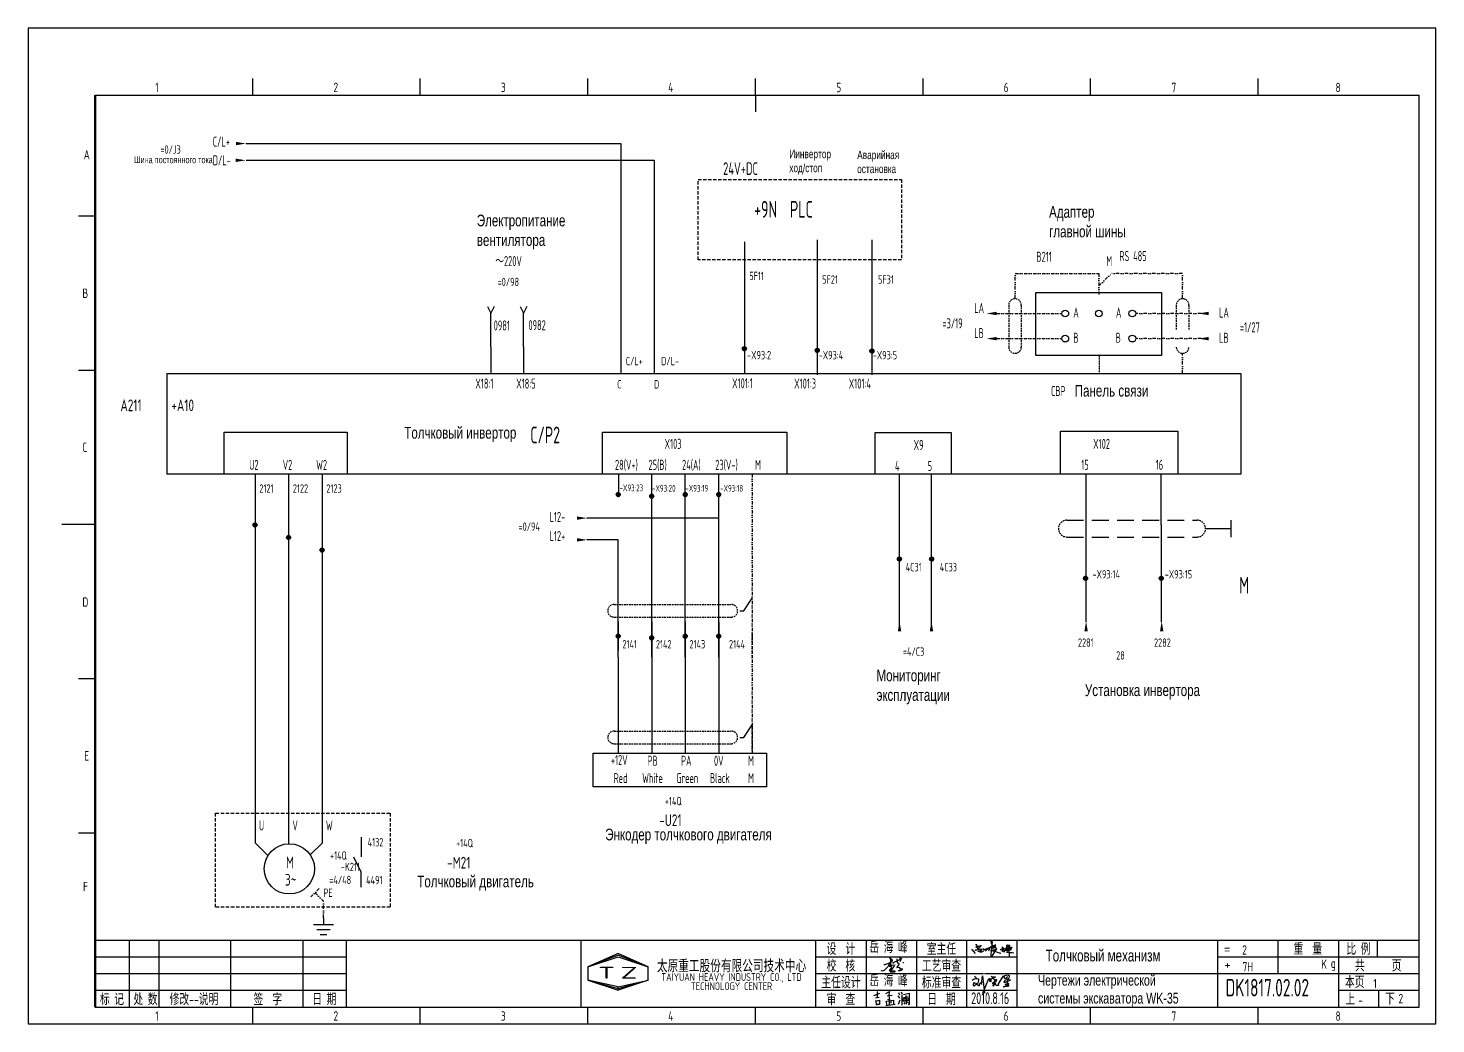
# Model space of a CAD drawing. Extents: x -1765 to 7249, y -2624 to 2092.
# Drawn here: x 116.9 to 536.9, y -541.9 to -244.9 of the extents above; entities that cross this region are included whole.
import ezdxf
from ezdxf.enums import TextEntityAlignment as Align

# ---------------------------------------------------------------- set-up
doc = ezdxf.new("R2010")
doc.units = 0
doc.header["$LTSCALE"] = 2
for name, pattern in [('DASHED2', [0.375, 0.25, -0.125]), ('DIVIDE', [1.25, 0.5, -0.25, 0, -0.25, 0, -0.25]), ('HIDDEN', [0.375, 0.25, -0.125])]:
    doc.linetypes.add(name, pattern=pattern)
doc.layers.get('0').update_dxf_attribs({"linetype": 'CONTINUOUS'})
for name, color, linetype in [('01', 7, 'CONTINUOUS'), ('11', 3, 'CONTINUOUS'), ('CONTINUOUS', 7, 'CONTINUOUS'), ('DASHED', 2, 'DASHED2'), ('DIVIDE', 1, 'DIVIDE')]:
    doc.layers.add(name, color=color, linetype=linetype)
doc.styles.add('ROMAN', font='ROMANC.shx', dxfattribs={"width": 0.7, "height": 0.7})
doc.styles.add('ROMANS', font='romans', dxfattribs={"width": 0.67, "bigfont": 'hzlib'})
doc.styles.get("Standard").update_dxf_attribs({"font": 'isocp.shx', "width": 0.707, "bigfont": 'dfst.shx'})

# ---------------------------------------------------------------- blocks, each defined once
blk = doc.blocks.new('A$C5BE500A0')
for p, q in [((64.4, 48.9), (64.5, 51.6)), ((65.3, 44.3), (64.4, 48.9)), ((64.5, 51.6), (65.9, 52.2)), ((67.1, 48.5), (64.5, 17.9)), ((65.9, 52.2), (66.5, 51.5)), ((66.5, 51.5), (67.1, 48.5)), ((0, 24.1), (1.5, 23.9)), ((1.5, 23.9), (12.6, 10.8)), ((11.6, 21), (13.8, 22.8)), ((13.8, 22.8), (17.9, 23.5)), ((15.3, 41.2), (22.2, 26.1)), ((15.3, 40.1), (15.3, 41.2)), ((15.4, 37.7), (15.3, 40.1)), ((15.4, 32.4), (21, 34.6)), ((15.5, 31.8), (15.4, 32.4)), ((19.1, 30.1), (15.5, 31.8)), ((17.9, 23.5), (26, 24.9)), ((22.2, 26.1), (19.1, 30.1)), ((21, 34.6), (24.5, 35.1)), ((22.6, 18.1), (23.6, 19.3)), ((23.7, 17.3), (22.6, 18.1)), ((23.3, 27.9), (23.1, 27.8)), ((25.3, 29.5), (23.3, 27.9)), ((23.6, 19.3), (25.8, 19.9)), ((24.5, 35.1), (28.2, 35.6)), ((26.1, 16.2), (24.9, 15)), ((26.8, 30.7), (25.3, 29.5)), ((25.8, 19.9), (29.2, 20.8)), ((26, 24.9), (36.8, 26.1)), ((28.4, 20), (26.1, 16.2)), ((29.4, 34), (26.8, 30.7)), ((28.2, 35.6), (30.2, 36.8)), ((29.4, 15.2), (28.2, 15.7)), ((29.5, 22.1), (28.4, 20)), ((29.2, 20.8), (33, 21.4)), ((30.2, 38), (29.4, 34)), ((32.4, 15.1), (29.4, 15.2)), ((30.2, 22.7), (29.5, 22.1)), ((30.2, 36.8), (30.2, 38)), ((31.6, 22.6), (30.2, 22.7)), ((32.8, 22.1), (31.6, 22.6)), ((35, 16.2), (32.4, 15.1)), ((33, 21.4), (32.8, 22.1)), ((37.6, 17.7), (35, 16.2)), ((36.8, 26.1), (40.9, 26)), ((39.7, 20.3), (37.6, 17.7)), ((40.8, 21.6), (39.7, 20.3)), ((40.2, 22.8), (44.3, 25.4)), ((41.7, 24.4), (40.8, 21.6)), ((40.9, 26), (41.7, 24.4)), ((44.3, 25.4), (50.6, 27.7)), ((44.7, 18.7), (49.1, 22.6)), ((49.1, 22.6), (54.4, 27.2)), ((50.6, 27.7), (56.2, 29.3)), ((54.4, 27.2), (59.1, 30.4)), ((56.8, 20.6), (55.9, 19.6)), ((56.2, 29.3), (60.8, 29.6)), ((56.7, 31.7), (57.4, 29.6)), ((57.6, 25), (56.8, 20.6)), ((57.4, 29.6), (57.6, 25)), ((59.1, 30.4), (64.7, 33.7)), ((60.8, 29.6), (62.2, 29.2)), ((66.6, 21), (62.5, 20.6)), ((62.5, 20.6), (75.7, 18.4)), ((64.5, 17.9), (63.3, 8.5)), ((63.3, 8.5), (63.5, 0.1)), ((63.5, 0.1), (64.3, 0)), ((64.3, 0), (67.5, 2.5)), ((64.7, 33.7), (72, 37.3)), ((67.5, 39.5), (65.3, 44.3)), ((69.8, 21.4), (66.6, 21)), ((70.3, 36.3), (67.5, 39.5)), ((67.5, 2.5), (73.8, 13.7)), ((68.3, 28.6), (72.6, 29.4)), ((69.3, 29), (68.3, 28.6)), ((72, 30.5), (69.3, 29)), ((69.9, 34.1), (69.7, 33.3)), ((69.7, 33.3), (71.9, 33.6)), ((76.7, 24.1), (69.8, 21.4)), ((74.6, 36.5), (69.9, 34.1)), ((73.8, 32.8), (70.3, 36.3)), ((71.9, 33.6), (75.3, 34.2)), ((72, 37.3), (77.8, 39)), ((74.8, 31.8), (72, 30.5)), ((72.6, 29.4), (78.2, 30.4)), ((77.7, 30.8), (73.8, 32.8)), ((73.8, 13.7), (77.7, 20)), ((79.7, 39.2), (74.6, 36.5)), ((76.7, 32.6), (74.8, 31.8)), ((75.3, 34.2), (77, 34.5)), ((75.7, 18.4), (81.9, 16.6)), ((77.7, 33.5), (76.7, 32.6)), ((79.9, 25.4), (76.7, 24.1)), ((77, 34.5), (78, 34.1)), ((78, 34.1), (77.7, 33.5)), ((80.1, 30.5), (77.7, 30.8)), ((77.7, 20), (81.2, 25.6)), ((77.8, 39), (79.7, 39.2)), ((78.2, 30.4), (80.1, 30.5)), ((82.1, 26.9), (79.9, 25.4)), ((81.2, 25.6), (82.1, 26.9)), ((81.9, 16.6), (87.3, 14.8)), ((87.3, 14.8), (91.3, 12.9)), ((91.3, 12.9), (94.8, 12.6)), ((94.5, 25.2), (94.9, 23.9)), ((94.8, 12.6), (95.8, 12.8)), ((94.9, 23.9), (95.3, 23)), ((95.3, 23), (95.8, 22.8)), ((95.8, 22.8), (97, 23.3)), ((97, 23.3), (97.8, 25.3)), ((98.5, 23.8), (97.4, 25.9)), ((97.8, 25.3), (100.8, 27)), ((101.1, 23.3), (98.5, 23.8)), ((99, 31.4), (100.1, 32)), ((100.7, 21.1), (99.2, 17.4)), ((99.2, 17.4), (101.9, 20.9)), ((100.1, 32), (101.1, 31.6)), ((102.1, 27.7), (100.7, 21.1)), ((100.8, 27), (103.5, 26.5)), ((101.1, 31.6), (102.1, 30.6)), ((103.3, 23.7), (101.1, 23.3)), ((101.9, 20.9), (103.1, 21.8)), ((102.1, 30.6), (102.1, 27.7)), ((103.1, 21.8), (103.7, 20.1)), ((104.7, 23.9), (103.3, 23.7)), ((103.5, 26.5), (104.5, 25.2)), ((103.7, 20.1), (103.9, 18.5)), ((103.9, 18.5), (105, 16.1)), ((104.2, 28.7), (108.3, 26.3)), ((104.5, 25.2), (104.7, 23.9)), ((105, 16.1), (106.4, 15.7)), ((106.4, 15.7), (107.7, 17.3)), ((107.7, 17.3), (110.9, 22.6)), ((108.3, 26.3), (115.7, 20.2)), ((110.9, 22.6), (113.3, 30.9)), ((111.7, 21.6), (125.7, 23.5)), ((115.4, 22.1), (111.7, 21.6)), ((112.9, 30.9), (112.3, 30.9)), ((117.4, 32.7), (112.9, 30.9)), ((112.9, 26.9), (127.4, 26.5)), ((124.7, 26.6), (112.9, 26.9)), ((113.3, 30.9), (114.4, 35)), ((113.4, 15.2), (124.8, 14.7)), ((114.4, 35), (115.4, 38.4)), ((115.4, 38.4), (118.1, 38.8)), ((122.5, 23.3), (115.4, 22.1)), ((115.7, 20.2), (118.5, 18.9)), ((116.7, 30.8), (120.9, 31.8)), ((122.1, 34.8), (117.4, 32.7)), ((118.1, 38.8), (123.3, 38.3)), ((118.5, 18.9), (120.8, 19.6)), ((120.8, 19.6), (121.1, 20.7)), ((120.9, 31.8), (124.1, 32)), ((121.7, 31.5), (122.2, 1.9)), ((123, 28.1), (121.7, 31.5)), ((124.7, 36.8), (122.1, 34.8)), ((126.4, 24.6), (122.5, 23.3)), ((128.2, 25.5), (123, 28.1)), ((123.3, 38.3), (124.7, 36.8)), ((124.1, 32), (129.1, 31.3)), ((128.1, 26.7), (124.7, 26.6)), ((124.8, 14.7), (132, 14.1)), ((125.7, 23.5), (130.1, 23.8)), ((127.4, 26.5), (126.4, 24.6)), ((130.2, 28.3), (128.1, 26.7)), ((130.5, 24.3), (128.2, 25.5)), ((129.1, 31.3), (130.7, 30.3)), ((130.1, 23.8), (130.5, 24.3)), ((130.7, 30.3), (130.2, 28.3)), ((132, 14.1), (137.3, 13.6))]:
    blk.add_line(p, q)
blk = doc.blocks.new('POINT1')
h = blk.add_hatch()
h.set_pattern_fill('ANGLE', color=256, scale=0.01, style=0)
h.set_pattern_definition([(0, (0, 0), (0, 0.06985), [0.0508, -0.01905]), (90, (0, 0), (-0.06985, 4e-18), [0.0508, -0.01905])])
h.paths.add_polyline_path([(-0.6, 0, 1), (0.6, 0, 1)])
blk.add_circle((0, 0), 0.6)
blk = doc.blocks.new('sym-03-013-0')
for p, q in [((0, 0), (0, -2)), ((-3, -2), (3, -2)), ((-2, -3.5), (2, -3.5)), ((-1, -5), (1, -5))]:
    blk.add_line(p, q)
blk = doc.blocks.new('ARROW1')
at = {"layer": 'CONTINUOUS'}
for p in [(0, 0), (12, 1), (12, -1)]:
    blk.add_line(p, (10, 0), dxfattribs=at)
blk = doc.blocks.new('lf')
for points in [[(409.4, 317.6), (411.9, 317.6), (420.7, 320.5), (429.4, 326.1), (429, 328.4), (426.7, 330.1), (424.2, 331.3), (423.4, 332.6), (424.4, 333.4), (425, 330.7), (425, 327.4), (425, 324.7), (424.8, 321.8), (424.8, 320.3), (424.8, 318.7), (425, 314.7), (425, 313), (424.8, 313)], [(432.1, 320.3), (430.6, 321.6), (450.9, 331.7), (450.9, 332.2)], [(439.5, 330.9), (440, 324.5), (442, 320.7)], [(446.2, 333.8), (448.1, 330.5), (448.1, 326.7), (446.6, 323.8)], [(421.5, 320.1), (421.3, 317.6), (420, 315.1), (418.6, 312.6), (416.7, 310.5), (414.9, 308.5), (411.9, 305.6), (410.1, 304.1), (408, 302.6), (406.1, 302), (403.6, 302.6), (403.6, 303.5), (403.9, 303.5)], [(421.3, 316.2), (424.8, 315.9), (427.1, 316), (429.8, 316), (434.8, 316.8), (436, 316.8)], [(421.9, 314.1), (423.8, 314.1), (425.4, 313.7), (426, 313), (426.9, 312), (427.1, 312), (426.5, 310.5), (426.1, 309.5), (424.2, 306.6), (423.1, 305.4), (422.1, 304.5), (423.2, 303.3), (427.3, 303.1), (429.8, 303.1), (432.3, 302.9), (435.4, 302.7), (433.1, 299.9), (424.6, 299.5), (424, 300.4), (425.6, 303.3), (434.3, 313.5)], [(441.8, 320.7), (443.7, 320.1), (444.9, 317.6), (443.1, 315.5), (439.7, 311.8), (439.8, 310.6), (445.4, 311.2), (447, 310.3), (445.6, 307.4), (453.6, 308), (450.3, 304.7), (447, 303.3), (443.7, 303.1), (442.9, 303.7)], [(453.4, 322.4), (454.9, 322.2), (455.7, 321.8), (456.1, 321.6), (456.3, 321.4)]]:
    blk.add_lwpolyline(points)

msp = doc.modelspace()

# ---------------------------------------------------------------- linework, layer by layer
at = {"color": 1}
for p, q in [((181.87, -279.28), (293.67, -279.28)), ((181.87, -284.28), (303.67, -284.28))]:
    msp.add_line(p, q, dxfattribs=at)
at = {"color": 1, "ltscale": 2}
for p, q in [((322.92, -391.01), (283.6, -391.01)), ((292.92, -397.5), (283.6, -397.5))]:
    msp.add_line(p, q, dxfattribs=at)
for p, q in [((411.87, -526.86), (471.87, -526.86)), ((369.18, -533.37), (371, -532.72)), ((370.19, -532.19), (370.19, -534)), ((372.74, -532.77), (373.91, -532.25)), ((372.74, -532.77), (372.74, -532.77)), ((373.13, -533.54), (374.68, -533.28)), ((373.91, -532.25), (373.65, -533.02)), ((373.65, -533.02), (373.65, -533.28)), ((373.65, -533.28), (373.91, -534.84)), ((376.5, -532.54), (376.87, -533.18)), ((377.32, -532.33), (377.69, -532.96)), ((377.57, -533.27), (377.57, -536.27)), ((378.02, -533.12), (379.72, -532.75)), ((379.72, -532.75), (379.75, -532.75)), ((379.75, -532.75), (379.75, -536.21)), ((369.7, -534.14), (370.74, -533.89)), ((369.7, -534.92), (369.96, -536.34)), ((369.83, -535.05), (370.87, -534.79)), ((370.87, -536.09), (369.83, -536.09)), ((369.96, -533.89), (369.96, -533.89)), ((370.87, -534.79), (370.87, -536.09)), ((372.75, -536.39), (375.51, -536.03)), ((372.81, -535.05), (373.07, -536.34)), ((372.94, -535.05), (375.01, -534.79)), ((373.91, -534.84), (373.39, -534.58)), ((373.72, -535.05), (373.72, -536.09)), ((374.24, -534.92), (374.24, -535.7)), ((375.01, -534.79), (375.01, -536.22)), ((376.32, -533.48), (376.87, -534.21)), ((376.5, -536.03), (377.02, -534.69)), ((377.87, -534.42), (377.9, -535.12)), ((379.57, -534.21), (377.9, -534.54)), ((377.9, -535.12), (379.69, -534.81)), ((377.93, -534.06), (379.36, -533.75)), ((378.46, -535.46), (378.12, -535.97)), ((378.32, -534.72), (378.51, -534.87)), ((378.72, -533.42), (378.81, -536.03)), ((379.14, -534.54), (378.96, -534.87)), ((379.14, -535.29), (379.48, -535.63)), ((379.75, -536.21), (379.48, -535.9)), ((379.69, -534.81), (379.57, -534.21))]:
    msp.add_line(p, q)
at = {"color": 0, "linetype": 'DASHED2', "ltscale": 2}
msp.add_lwpolyline([(316.74, -289.98), (377.48, -289.98), (377.48, -313.96), (316.74, -313.96)], close=True, dxfattribs=at)
at = {"color": 1}
for points in [[(280.6, -390.51), (280.6, -391.51), (283.6, -391.01)], [(280.66, -397), (280.66, -398), (283.66, -397.5)]]:
    msp.add_solid(points, dxfattribs=at)
at = {"layer": '01', "linetype": 'Continuous', "ltscale": 2}
for p, q in [((330.56, -308.55), (330.56, -347.77)), ((352.32, -308.03), (352.32, -348.28)), ((368.62, -308.03), (368.62, -348.28))]:
    msp.add_line(p, q, dxfattribs=at)
at = {"layer": '01', "color": 1, "linetype": 'Continuous', "ltscale": 2}
for p, q in [((254.89, -339.89), (254.89, -347.86)), ((264.62, -339.89), (264.62, -347.86)), ((424.92, -365.12), (459.92, -365.12)), ((424.92, -377.86), (424.92, -365.12)), ((459.92, -365.12), (459.92, -377.86)), ((369.55, -365.46), (392.3, -365.46)), ((369.55, -377.86), (369.55, -365.46)), ((392.3, -365.46), (392.3, -377.86)), ((432.42, -377.86), (432.42, -421.91)), ((454.92, -393.06), (454.92, -377.86))]:
    msp.add_line(p, q, dxfattribs=at)
at = {"layer": '01', "color": 1, "linetype": 'HIDDEN'}
msp.add_line((436.43, -342.47), (436.43, -347.62), dxfattribs=at)
at = {"layer": 'CONTINUOUS', "color": 3}
for p, q in [((536.87, -244.86), (116.87, -244.86)), ((116.87, -244.86), (116.87, -541.86)), ((536.87, -541.86), (536.87, -244.86)), ((116.87, -541.86), (536.87, -541.86))]:
    msp.add_line(p, q, dxfattribs=at)
at = {"layer": 'CONTINUOUS', "linetype": 'Continuous'}
for p, q in [((183.87, -264.86), (183.87, -259.86)), ((233.87, -264.86), (233.87, -259.86)), ((283.87, -264.86), (283.87, -259.86)), ((383.87, -264.86), (383.87, -259.86)), ((433.87, -264.86), (433.87, -259.86)), ((483.87, -264.86), (483.87, -259.86)), ((131.87, -300.86), (136.87, -300.86)), ((131.87, -346.86), (136.87, -346.86)), ((126.87, -392.86), (136.87, -392.86)), ((131.87, -438.86), (136.87, -438.86)), ((131.87, -484.86), (136.87, -484.86)), ((136.87, -516.86), (531.87, -516.86)), ((147.15, -536.86), (147.15, -516.86)), ((155.98, -536.86), (155.98, -516.86)), ((177.21, -516.86), (177.21, -536.86)), ((198.87, -516.86), (198.87, -536.86)), ((211.87, -536.86), (211.87, -516.86)), ((281.87, -536.86), (281.87, -516.86)), ((351.87, -536.86), (351.87, -516.86)), ((366.87, -516.86), (366.87, -536.86)), ((381.87, -516.86), (381.87, -536.86)), ((396.87, -516.86), (396.87, -536.86)), ((411.87, -516.86), (411.87, -536.86)), ((471.87, -536.86), (471.87, -516.86)), ((489.77, -516.86), (489.77, -526.86)), ((507.87, -516.86), (507.87, -536.86)), ((136.87, -521.86), (211.87, -521.86)), ((292.87, -520.86), (283.87, -524.86)), ((292.87, -521.36), (283.87, -524.86)), ((283.87, -524.86), (292.87, -521.86)), ((283.87, -524.86), (283.87, -528.86)), ((301.87, -524.86), (292.87, -520.86)), ((301.87, -524.86), (292.87, -521.36)), ((292.87, -521.86), (301.87, -524.86)), ((301.87, -528.86), (301.87, -524.86)), ((351.87, -521.86), (401.87, -521.86)), ((401.87, -521.86), (411.87, -521.86)), ((401.87, -521.86), (411.87, -521.86)), ((471.87, -521.86), (531.87, -521.86)), ((136.87, -526.86), (211.87, -526.86)), ((283.87, -528.86), (292.87, -531.86)), ((292.87, -530.86), (283.87, -528.86)), ((283.87, -528.86), (292.87, -531.36)), ((292.87, -531.36), (301.87, -528.86)), ((301.87, -528.86), (292.87, -531.86)), ((292.87, -530.86), (301.87, -528.86)), ((351.87, -526.86), (401.87, -526.86)), ((402.2, -526.86), (411.87, -526.86)), ((471.87, -526.86), (531.87, -526.86)), ((136.87, -531.86), (211.87, -531.86)), ((292.87, -531.86), (292.87, -530.86)), ((292.87, -531.86), (292.87, -530.86)), ((351.87, -531.86), (401.87, -531.86)), ((401.87, -531.86), (411.87, -531.86)), ((507.87, -531.86), (531.87, -531.86)), ((183.87, -541.86), (183.87, -536.86)), ((233.87, -541.86), (233.87, -536.86)), ((283.87, -541.86), (283.87, -536.86)), ((383.87, -541.86), (383.87, -536.86)), ((433.87, -541.86), (433.87, -536.86)), ((483.87, -541.86), (483.87, -536.86))]:
    msp.add_line(p, q, dxfattribs=at)
at = {"layer": 'CONTINUOUS'}
for p, q in [((333.87, -264.86), (333.87, -259.86)), ((136.87, -264.86), (531.87, -264.86)), ((333.87, -264.86), (333.87, -269.86)), ((531.87, -536.86), (531.87, -264.86)), ((519.37, -516.86), (519.37, -521.86)), ((398.53, -528.84), (398.79, -528.63)), ((398.53, -528.84), (398.79, -528.63)), ((398.53, -528.84), (398.79, -528.63)), ((398.53, -528.84), (398.79, -528.63)), ((398.79, -528.63), (399.14, -528.48)), ((398.79, -528.63), (399.14, -528.48)), ((398.79, -528.63), (399.14, -528.48)), ((398.79, -528.63), (399.14, -528.48)), ((399.14, -528.48), (399.5, -528.38)), ((399.14, -528.48), (399.5, -528.38)), ((399.14, -528.48), (399.5, -528.38)), ((399.14, -528.48), (399.5, -528.38)), ((399.19, -527.66), (399.55, -527.87)), ((399.19, -527.66), (399.55, -527.87)), ((399.19, -527.66), (399.55, -527.87)), ((399.19, -527.66), (399.55, -527.87)), ((399.5, -528.38), (400.01, -528.33)), ((399.5, -528.38), (400.01, -528.33)), ((399.5, -528.38), (400.01, -528.33)), ((399.5, -528.38), (400.01, -528.33)), ((399.55, -527.87), (399.6, -528.02)), ((399.55, -527.87), (399.6, -528.02)), ((399.55, -527.87), (399.6, -528.02)), ((399.55, -527.87), (399.6, -528.02)), ((399.6, -528.02), (399.6, -528.33)), ((399.6, -528.02), (399.6, -528.33)), ((399.6, -528.02), (399.6, -528.33)), ((399.6, -528.02), (399.6, -528.33)), ((400.01, -528.33), (400.42, -528.43)), ((400.01, -528.33), (400.42, -528.43)), ((400.01, -528.33), (400.42, -528.43)), ((400.01, -528.33), (400.42, -528.43)), ((400.42, -529.04), (400.32, -529.4)), ((400.42, -529.04), (400.32, -529.4)), ((400.42, -529.04), (400.32, -529.4)), ((400.42, -529.04), (400.32, -529.4)), ((400.42, -528.43), (400.42, -528.63)), ((400.42, -528.43), (400.42, -528.63)), ((400.42, -528.43), (400.42, -528.63)), ((400.42, -528.43), (400.42, -528.63)), ((400.42, -528.63), (400.42, -529.04)), ((400.42, -528.63), (400.42, -529.04)), ((400.42, -528.63), (400.42, -529.04)), ((400.42, -528.63), (400.42, -529.04)), ((401.34, -530.16), (401.59, -527.51)), ((401.34, -530.16), (401.59, -527.51)), ((401.34, -530.16), (401.59, -527.51)), ((401.34, -530.16), (401.59, -527.51)), ((401.59, -527.51), (402.21, -532.71)), ((401.59, -527.51), (402.21, -532.71)), ((401.59, -527.51), (402.21, -532.71)), ((401.59, -527.51), (402.21, -532.71)), ((401.75, -532.76), (403.54, -528.35)), ((401.75, -532.76), (403.54, -528.35)), ((401.75, -532.76), (403.54, -528.35)), ((401.75, -532.76), (403.54, -528.35)), ((403.58, -528.43), (403.69, -528.9)), ((403.58, -528.43), (403.69, -528.9)), ((403.58, -528.43), (403.69, -528.9)), ((403.58, -528.43), (403.69, -528.9)), ((403.69, -528.43), (403.84, -528.32)), ((403.69, -528.43), (403.84, -528.32)), ((403.69, -528.43), (403.84, -528.32)), ((403.69, -528.43), (403.84, -528.32)), ((403.8, -529.23), (403.69, -528.43)), ((403.8, -529.23), (403.69, -528.43)), ((403.8, -529.23), (403.69, -528.43)), ((403.8, -529.23), (403.69, -528.43)), ((403.69, -528.9), (403.8, -529.23)), ((403.69, -528.9), (403.8, -529.23)), ((403.69, -528.9), (403.8, -529.23)), ((403.69, -528.9), (403.8, -529.23)), ((403.84, -528.32), (403.98, -528.32)), ((403.84, -528.32), (403.98, -528.32)), ((403.84, -528.32), (403.98, -528.32)), ((403.84, -528.32), (403.98, -528.32)), ((403.91, -529.01), (403.95, -528.76)), ((403.91, -529.01), (403.95, -528.76)), ((403.91, -529.01), (403.95, -528.76)), ((403.91, -529.01), (403.95, -528.76)), ((403.95, -529.27), (403.91, -529.01)), ((403.95, -529.27), (403.91, -529.01)), ((403.95, -529.27), (403.91, -529.01)), ((403.95, -529.27), (403.91, -529.01)), ((403.95, -528.76), (404.02, -528.57)), ((403.95, -528.76), (404.02, -528.57)), ((403.95, -528.76), (404.02, -528.57)), ((403.95, -528.76), (404.02, -528.57)), ((403.98, -528.32), (404.13, -528.65)), ((403.98, -528.32), (404.13, -528.65)), ((403.98, -528.32), (404.13, -528.65)), ((403.98, -528.32), (404.13, -528.65)), ((404.02, -528.57), (404.28, -528.39)), ((404.02, -528.57), (404.28, -528.39)), ((404.02, -528.57), (404.28, -528.39)), ((404.02, -528.57), (404.28, -528.39)), ((404.13, -529.01), (404.06, -529.34)), ((404.13, -529.01), (404.06, -529.34)), ((404.13, -529.01), (404.06, -529.34)), ((404.13, -529.01), (404.06, -529.34)), ((404.13, -528.65), (404.13, -529.01)), ((404.13, -528.65), (404.13, -529.01)), ((404.13, -528.65), (404.13, -529.01)), ((404.13, -528.65), (404.13, -529.01)), ((404.24, -527.66), (405.38, -528.94)), ((404.43, -527.88), (404.24, -527.66)), ((404.24, -527.66), (405.38, -528.94)), ((404.43, -527.88), (404.24, -527.66)), ((404.24, -527.66), (405.38, -528.94)), ((404.43, -527.88), (404.24, -527.66)), ((404.24, -527.66), (405.38, -528.94)), ((404.43, -527.88), (404.24, -527.66)), ((404.28, -528.39), (404.68, -528.21)), ((404.28, -528.39), (404.68, -528.21)), ((404.28, -528.39), (404.68, -528.21)), ((404.28, -528.39), (404.68, -528.21)), ((405.53, -527.95), (404.43, -527.88)), ((405.53, -527.95), (404.43, -527.88)), ((405.53, -527.95), (404.43, -527.88)), ((405.53, -527.95), (404.43, -527.88)), ((404.68, -528.21), (405.2, -528.06)), ((404.68, -528.21), (405.2, -528.06)), ((404.68, -528.21), (405.2, -528.06)), ((404.68, -528.21), (405.2, -528.06)), ((405.49, -528.76), (405.05, -529.31)), ((405.49, -528.76), (405.05, -529.31)), ((405.49, -528.76), (405.05, -529.31)), ((405.49, -528.76), (405.05, -529.31)), ((405.2, -528.06), (405.53, -527.95)), ((405.2, -528.06), (405.53, -527.95)), ((405.2, -528.06), (405.53, -527.95)), ((405.2, -528.06), (405.53, -527.95)), ((405.38, -528.94), (405.71, -529.2)), ((405.38, -528.94), (405.71, -529.2)), ((405.38, -528.94), (405.71, -529.2)), ((405.38, -528.94), (405.71, -529.2)), ((405.75, -528.68), (405.49, -528.76)), ((405.75, -528.68), (405.49, -528.76)), ((405.75, -528.68), (405.49, -528.76)), ((405.75, -528.68), (405.49, -528.76)), ((405.71, -529.2), (405.86, -528.94)), ((405.71, -529.2), (405.86, -528.94)), ((405.71, -529.2), (405.86, -528.94)), ((405.71, -529.2), (405.86, -528.94)), ((405.86, -528.94), (405.75, -528.68)), ((405.86, -528.94), (405.75, -528.68)), ((405.86, -528.94), (405.75, -528.68)), ((405.86, -528.94), (405.75, -528.68)), ((406.4, -529.95), (407.91, -527.57)), ((406.4, -529.95), (407.91, -527.57)), ((406.4, -529.95), (407.91, -527.57)), ((406.4, -529.95), (407.91, -527.57)), ((407.89, -527.64), (408.02, -528.07)), ((407.89, -527.64), (408.02, -528.07)), ((407.89, -527.64), (408.02, -528.07)), ((407.89, -527.64), (408.02, -528.07)), ((407.99, -527.9), (408.35, -527.48)), ((407.99, -527.9), (408.35, -527.48)), ((407.99, -527.9), (408.35, -527.48)), ((407.99, -527.9), (408.35, -527.48)), ((408.19, -529.18), (407.99, -529.47)), ((408.19, -529.18), (407.99, -529.47)), ((408.19, -529.18), (407.99, -529.47)), ((408.19, -529.18), (407.99, -529.47)), ((408.02, -528.07), (408.25, -528.33)), ((408.02, -528.07), (408.25, -528.33)), ((408.02, -528.07), (408.25, -528.33)), ((408.02, -528.07), (408.25, -528.33)), ((408.35, -528.85), (408.19, -529.18)), ((408.35, -528.85), (408.19, -529.18)), ((408.35, -528.85), (408.19, -529.18)), ((408.35, -528.85), (408.19, -529.18)), ((408.25, -528.33), (408.38, -528.36)), ((408.25, -528.33), (408.38, -528.36)), ((408.25, -528.33), (408.38, -528.36)), ((408.25, -528.33), (408.38, -528.36)), ((408.35, -527.48), (408.64, -527.38)), ((408.35, -527.48), (408.64, -527.38)), ((408.35, -527.48), (408.64, -527.38)), ((408.35, -527.48), (408.64, -527.38)), ((408.45, -528.72), (408.35, -528.85)), ((408.45, -528.72), (408.35, -528.85)), ((408.45, -528.72), (408.35, -528.85)), ((408.45, -528.72), (408.35, -528.85)), ((408.58, -528.33), (408.64, -528.1)), ((408.58, -528.33), (408.64, -528.1)), ((408.58, -528.33), (408.64, -528.1)), ((408.58, -528.33), (408.64, -528.1)), ((408.78, -528.56), (408.58, -528.33)), ((408.78, -528.56), (408.58, -528.33)), ((408.78, -528.56), (408.58, -528.33)), ((408.78, -528.56), (408.58, -528.33)), ((408.64, -527.38), (409.04, -527.29)), ((408.64, -527.38), (409.04, -527.29)), ((408.64, -527.38), (409.04, -527.29)), ((408.64, -527.38), (409.04, -527.29)), ((408.64, -528.1), (408.84, -527.94)), ((408.64, -528.1), (408.84, -527.94)), ((408.64, -528.1), (408.84, -527.94)), ((408.64, -528.1), (408.84, -527.94)), ((409.2, -528.52), (408.78, -528.56)), ((409.2, -528.52), (408.78, -528.56)), ((409.2, -528.52), (408.78, -528.56)), ((409.2, -528.52), (408.78, -528.56)), ((408.84, -527.94), (409.1, -527.87)), ((408.84, -527.94), (409.1, -527.87)), ((408.84, -527.94), (409.1, -527.87)), ((408.84, -527.94), (409.1, -527.87)), ((408.97, -528.66), (409, -529.01)), ((409.95, -528.85), (408.97, -528.66)), ((408.97, -528.66), (409, -529.01)), ((409.95, -528.85), (408.97, -528.66)), ((408.97, -528.66), (409, -529.01)), ((409.95, -528.85), (408.97, -528.66)), ((408.97, -528.66), (409, -529.01)), ((409.95, -528.85), (408.97, -528.66)), ((408.97, -529.21), (409.43, -529.01)), ((409, -529.01), (408.97, -529.5)), ((408.97, -529.21), (409.43, -529.01)), ((409, -529.01), (408.97, -529.5)), ((408.97, -529.21), (409.43, -529.01)), ((409, -529.01), (408.97, -529.5)), ((408.97, -529.21), (409.43, -529.01)), ((409, -529.01), (408.97, -529.5)), ((409.1, -527.87), (409.2, -527.84)), ((409.1, -527.87), (409.2, -527.84)), ((409.1, -527.87), (409.2, -527.84)), ((409.1, -527.87), (409.2, -527.84)), ((409.46, -528.26), (409.2, -528.52)), ((409.46, -528.26), (409.2, -528.52)), ((409.46, -528.26), (409.2, -528.52)), ((409.46, -528.26), (409.2, -528.52)), ((409.3, -527.29), (409.53, -527.42)), ((409.3, -527.29), (409.53, -527.42)), ((409.3, -527.29), (409.53, -527.42)), ((409.3, -527.29), (409.53, -527.42)), ((409.43, -529.01), (409.95, -528.85)), ((409.43, -529.01), (409.95, -528.85)), ((409.43, -529.01), (409.95, -528.85)), ((409.43, -529.01), (409.95, -528.85)), ((409.56, -527.81), (409.46, -528.26)), ((409.56, -527.81), (409.46, -528.26)), ((409.56, -527.81), (409.46, -528.26)), ((409.56, -527.81), (409.46, -528.26)), ((409.53, -527.42), (409.56, -527.81)), ((409.53, -527.42), (409.56, -527.81)), ((409.53, -527.42), (409.56, -527.81)), ((409.53, -527.42), (409.56, -527.81)), ((398.89, -530.06), (398.99, -529.7)), ((398.89, -530.06), (398.99, -529.7)), ((398.89, -530.06), (398.99, -529.7)), ((398.89, -530.06), (398.99, -529.7)), ((398.89, -530.37), (398.89, -530.06)), ((398.89, -530.37), (398.89, -530.06)), ((398.89, -530.37), (398.89, -530.06)), ((398.89, -530.37), (398.89, -530.06)), ((399.14, -530.62), (398.89, -530.37)), ((399.14, -530.62), (398.89, -530.37)), ((399.14, -530.62), (398.89, -530.37)), ((399.14, -530.62), (398.89, -530.37)), ((398.99, -529.7), (399.04, -529.55)), ((398.99, -529.7), (399.04, -529.55)), ((398.99, -529.7), (399.04, -529.55)), ((398.99, -529.7), (399.04, -529.55)), ((399.04, -529.55), (399.25, -529.6)), ((399.04, -529.55), (399.25, -529.6)), ((399.04, -529.55), (399.25, -529.6)), ((399.04, -529.55), (399.25, -529.6)), ((399.81, -530.06), (399.14, -530.62)), ((399.81, -530.06), (399.14, -530.62)), ((399.81, -530.06), (399.14, -530.62)), ((399.81, -530.06), (399.14, -530.62)), ((399.25, -529.6), (399.6, -529.75)), ((399.25, -529.6), (399.6, -529.75)), ((399.25, -529.6), (399.6, -529.75)), ((399.25, -529.6), (399.6, -529.75)), ((399.6, -529.75), (399.96, -530.11)), ((399.6, -529.75), (399.96, -530.11)), ((399.6, -529.75), (399.96, -530.11)), ((399.6, -529.75), (399.96, -530.11)), ((400.11, -529.81), (399.81, -530.06)), ((400.11, -529.81), (399.81, -530.06)), ((400.11, -529.81), (399.81, -530.06)), ((400.11, -529.81), (399.81, -530.06)), ((399.96, -530.11), (400.27, -530.37)), ((399.96, -530.11), (400.27, -530.37)), ((399.96, -530.11), (400.27, -530.37)), ((399.96, -530.11), (400.27, -530.37)), ((400.32, -529.4), (400.11, -529.81)), ((400.32, -529.4), (400.11, -529.81)), ((400.32, -529.4), (400.11, -529.81)), ((400.32, -529.4), (400.11, -529.81)), ((400.27, -530.37), (400.42, -530.47)), ((400.27, -530.37), (400.42, -530.47)), ((400.27, -530.37), (400.42, -530.47)), ((400.27, -530.37), (400.42, -530.47)), ((400.42, -530.47), (400.73, -530.57)), ((400.42, -530.47), (400.73, -530.57)), ((400.42, -530.47), (400.73, -530.57)), ((400.42, -530.47), (400.73, -530.57)), ((400.73, -529.96), (400.88, -529.7)), ((400.73, -529.96), (400.88, -529.7)), ((400.73, -529.96), (400.88, -529.7)), ((400.73, -529.96), (400.88, -529.7)), ((400.73, -530.57), (400.73, -529.96)), ((400.73, -530.57), (400.73, -529.96)), ((400.73, -530.57), (400.73, -529.96)), ((400.73, -530.57), (400.73, -529.96)), ((400.88, -529.7), (401.08, -529.5)), ((400.88, -529.7), (401.08, -529.5)), ((400.88, -529.7), (401.08, -529.5)), ((400.88, -529.7), (401.08, -529.5)), ((401.08, -529.5), (401.13, -529.6)), ((401.08, -529.5), (401.13, -529.6)), ((401.08, -529.5), (401.13, -529.6)), ((401.08, -529.5), (401.13, -529.6)), ((401.13, -529.6), (401.29, -529.96)), ((401.13, -529.6), (401.29, -529.96)), ((401.13, -529.6), (401.29, -529.96)), ((401.13, -529.6), (401.29, -529.96)), ((401.29, -529.96), (401.29, -530.06)), ((401.29, -529.96), (401.29, -530.06)), ((401.29, -529.96), (401.29, -530.06)), ((401.29, -529.96), (401.29, -530.06)), ((401.29, -530.06), (401.34, -530.16)), ((401.29, -530.06), (401.34, -530.16)), ((401.29, -530.06), (401.34, -530.16)), ((401.29, -530.06), (401.34, -530.16)), ((404.06, -529.34), (403.95, -529.27)), ((404.06, -529.34), (403.95, -529.27)), ((404.06, -529.34), (403.95, -529.27)), ((404.06, -529.34), (403.95, -529.27)), ((404.76, -529.6), (404.54, -529.82)), ((404.76, -529.6), (404.54, -529.82)), ((404.76, -529.6), (404.54, -529.82)), ((404.76, -529.6), (404.54, -529.82)), ((404.54, -529.82), (404.65, -529.78)), ((404.54, -529.82), (404.65, -529.78)), ((404.54, -529.82), (404.65, -529.78)), ((404.54, -529.82), (404.65, -529.78)), ((404.65, -529.78), (405.34, -529.56)), ((404.65, -529.78), (405.34, -529.56)), ((404.65, -529.78), (405.34, -529.56)), ((404.65, -529.78), (405.34, -529.56)), ((404.72, -530.59), (405.31, -529.89)), ((404.72, -530.59), (405.31, -529.89)), ((404.72, -530.59), (405.31, -529.89)), ((404.72, -530.59), (405.31, -529.89)), ((405.16, -530.04), (404.72, -530.59)), ((405.16, -530.04), (404.72, -530.59)), ((405.16, -530.04), (404.72, -530.59)), ((405.16, -530.04), (404.72, -530.59)), ((405.05, -529.31), (404.76, -529.6)), ((405.05, -529.31), (404.76, -529.6)), ((405.05, -529.31), (404.76, -529.6)), ((405.05, -529.31), (404.76, -529.6)), ((405.53, -529.6), (405.16, -530.04)), ((405.53, -529.6), (405.16, -530.04)), ((405.53, -529.6), (405.16, -530.04)), ((405.53, -529.6), (405.16, -530.04)), ((405.31, -529.89), (405.38, -529.89)), ((405.31, -529.89), (405.38, -529.89)), ((405.31, -529.89), (405.38, -529.89)), ((405.31, -529.89), (405.38, -529.89)), ((405.34, -529.56), (405.49, -529.6)), ((405.34, -529.56), (405.49, -529.6)), ((405.34, -529.56), (405.49, -529.6)), ((405.34, -529.56), (405.49, -529.6)), ((405.38, -529.89), (405.49, -530.15)), ((405.38, -529.89), (405.49, -530.15)), ((405.38, -529.89), (405.49, -530.15)), ((405.38, -529.89), (405.49, -530.15)), ((405.49, -529.6), (405.53, -529.6)), ((405.49, -529.6), (405.53, -529.6)), ((405.49, -529.6), (405.53, -529.6)), ((405.49, -529.6), (405.53, -529.6)), ((405.49, -530.15), (405.67, -530.3)), ((405.49, -530.15), (405.67, -530.3)), ((405.49, -530.15), (405.67, -530.3)), ((405.49, -530.15), (405.67, -530.3)), ((405.67, -530.3), (406.45, -530.37)), ((405.67, -530.3), (406.45, -530.37)), ((405.67, -530.3), (406.45, -530.37)), ((405.67, -530.3), (406.45, -530.37)), ((406.46, -530.36), (406.4, -529.95)), ((406.46, -530.36), (406.4, -529.95)), ((406.46, -530.36), (406.4, -529.95)), ((406.46, -530.36), (406.4, -529.95)), ((407.73, -530.87), (409.59, -530.48)), ((407.73, -530.87), (409.59, -530.48)), ((407.73, -530.87), (409.59, -530.48)), ((407.73, -530.87), (409.59, -530.48)), ((409.07, -530.58), (407.73, -530.87)), ((409.07, -530.58), (407.73, -530.87)), ((409.07, -530.58), (407.73, -530.87)), ((409.07, -530.58), (407.73, -530.87)), ((407.99, -529.47), (408.09, -529.54)), ((407.99, -529.47), (408.09, -529.54)), ((407.99, -529.47), (408.09, -529.54)), ((407.99, -529.47), (408.09, -529.54)), ((408.09, -529.54), (408.45, -529.47)), ((408.09, -529.54), (408.45, -529.47)), ((408.09, -529.54), (408.45, -529.47)), ((408.09, -529.54), (408.45, -529.47)), ((408.42, -530.22), (408.64, -529.93)), ((408.42, -530.22), (408.64, -529.93)), ((408.42, -530.22), (408.64, -529.93)), ((408.42, -530.22), (408.64, -529.93)), ((408.94, -530.45), (408.42, -530.22)), ((408.94, -530.45), (408.42, -530.22)), ((408.94, -530.45), (408.42, -530.22)), ((408.94, -530.45), (408.42, -530.22)), ((408.45, -529.47), (408.97, -529.21)), ((408.45, -529.47), (408.97, -529.21)), ((408.45, -529.47), (408.97, -529.21)), ((408.45, -529.47), (408.97, -529.21)), ((408.64, -529.93), (409.13, -529.73)), ((408.64, -529.93), (409.13, -529.73)), ((408.64, -529.93), (409.13, -529.73)), ((408.64, -529.93), (409.13, -529.73)), ((408.97, -529.99), (408.94, -530.45)), ((408.97, -529.99), (408.94, -530.45)), ((408.97, -529.99), (408.94, -530.45)), ((408.97, -529.99), (408.94, -530.45)), ((408.97, -529.5), (408.97, -529.99)), ((408.97, -529.5), (408.97, -529.99)), ((408.97, -529.5), (408.97, -529.99)), ((408.97, -529.5), (408.97, -529.99)), ((409.3, -530.35), (409.07, -530.58)), ((409.3, -530.35), (409.07, -530.58)), ((409.3, -530.35), (409.07, -530.58)), ((409.3, -530.35), (409.07, -530.58)), ((409.13, -529.73), (409.33, -529.86)), ((409.13, -529.73), (409.33, -529.86)), ((409.13, -529.73), (409.33, -529.86)), ((409.13, -529.73), (409.33, -529.86)), ((409.33, -529.86), (409.3, -530.35)), ((409.33, -529.86), (409.3, -530.35)), ((409.33, -529.86), (409.3, -530.35)), ((409.33, -529.86), (409.3, -530.35)), ((519.87, -536.86), (519.87, -531.86)), ((136.87, -536.86), (531.87, -536.86)), ((333.87, -541.86), (333.87, -536.86)), ((351.87, -536.86), (411.87, -536.86))]:
    msp.add_line(p, q, dxfattribs=at)
at = {"layer": 'CONTINUOUS', "lineweight": 50}
msp.add_line((136.87, -264.86), (136.87, -536.86), dxfattribs=at)
at = {"layer": 'CONTINUOUS', "color": 1}
for p, q in [((293.67, -279.28), (293.67, -325.46)), ((303.67, -284.28), (303.67, -325.46)), ((293.67, -319.67), (293.67, -347.86)), ((303.67, -319.67), (303.67, -347.86)), ((417.56, -323.72), (455.06, -323.72)), ((417.56, -342.47), (417.56, -323.72)), ((455.06, -323.72), (455.06, -342.47)), ((455.06, -342.47), (417.56, -342.47)), ((158.24, -347.86), (478.73, -347.86)), ((158.24, -347.86), (158.24, -377.86)), ((478.73, -347.86), (478.73, -377.86)), ((175.32, -365.36), (212.05, -365.36)), ((175.32, -377.86), (175.32, -365.36)), ((212.05, -365.36), (212.05, -377.86)), ((288.22, -365.36), (343.22, -365.36)), ((288.22, -377.86), (288.22, -365.36)), ((343.22, -365.36), (343.22, -377.86)), ((478.73, -377.86), (158.24, -377.86)), ((184.57, -377.86), (184.57, -424.99)), ((194.57, -377.86), (194.57, -424.87)), ((204.57, -377.86), (204.57, -424.99)), ((293.07, -384.18), (293.07, -377.81)), ((302.92, -432.49), (302.92, -377.86)), ((312.92, -432.49), (312.92, -377.86)), ((322.92, -432.49), (322.92, -377.86)), ((376.8, -424.65), (376.8, -377.86)), ((386.44, -424.65), (386.44, -377.86)), ((454.92, -393.06), (454.92, -421.91)), ((468.16, -394.15), (475.66, -394.15)), ((475.66, -391.65), (475.66, -396.65)), ((292.92, -432.49), (292.92, -397.5)), ((376.8, -409.46), (376.8, -403.46)), ((386.44, -409.46), (386.44, -403.46)), ((330.42, -418.66), (332.92, -414.91)), ((329.17, -418.66), (330.42, -418.66)), ((184.57, -424.01), (184.57, -453.9)), ((194.57, -424.01), (194.57, -453.9)), ((204.57, -424.01), (204.57, -453.9)), ((292.92, -421.98), (292.92, -430.49)), ((302.92, -421.98), (302.92, -430.49)), ((312.92, -421.98), (312.92, -430.49)), ((322.92, -421.98), (322.92, -430.49)), ((292.92, -426.22), (292.92, -428.34)), ((302.92, -425.09), (302.92, -461.16)), ((302.92, -426.22), (302.92, -428.34)), ((312.92, -425.09), (312.92, -461.16)), ((312.92, -426.22), (312.92, -428.34)), ((322.92, -425.09), (322.92, -461.16)), ((322.92, -426.22), (322.92, -428.34)), ((292.92, -432.49), (292.92, -461.16)), ((292.92, -453.19), (292.92, -461.16)), ((302.92, -453.19), (302.92, -461.16)), ((312.92, -453.19), (312.92, -461.16)), ((322.92, -453.19), (322.92, -461.16)), ((330.42, -456.43), (332.92, -452.68)), ((184.57, -453.9), (184.57, -487.85)), ((194.57, -453.9), (194.57, -488.13)), ((204.57, -453.9), (204.57, -487.92)), ((329.17, -456.43), (330.42, -456.43)), ((285.42, -461.16), (337.21, -461.16)), ((285.42, -471.16), (285.42, -461.16)), ((337.21, -461.16), (337.21, -471.16)), ((337.21, -471.16), (285.42, -471.16)), ((216.27, -486.16), (216.27, -492.08)), ((188.45, -491.73), (184.57, -487.85)), ((201.05, -491.44), (204.57, -487.92)), ((216.27, -496.6), (214.02, -492.1)), ((216.27, -501.08), (216.27, -496.6))]:
    msp.add_line(p, q, dxfattribs=at)
for centre, radius in [((426.31, -329.97), 1), ((436.31, -329.97), 1), ((446.31, -329.97), 1), ((426.31, -337.47), 1), ((446.31, -337.47), 1), ((194.81, -495.63), 7.5)]:
    msp.add_circle(centre, radius, dxfattribs=at)
at = {"layer": 'DASHED', "color": 1}
for p, q in [((409.44, -327.47), (409.44, -339.97)), ((413.19, -327.47), (413.19, -339.97)), ((459.44, -327.47), (459.44, -334.97)), ((463.19, -327.47), (463.19, -334.97))]:
    msp.add_line(p, q, dxfattribs=at)
at = {"layer": 'DASHED', "color": 1, "ltscale": 10}
for p, q in [((426.78, -391.65), (465.66, -391.65)), ((426.78, -396.65), (465.66, -396.65))]:
    msp.add_line(p, q, dxfattribs=at)
at = {"layer": 'DASHED', "color": 1, "linetype": 'DASHED2'}
for p, q in [((291.67, -416.78), (326.67, -416.78)), ((291.67, -420.53), (326.67, -420.53)), ((291.67, -454.55), (326.67, -454.55)), ((291.67, -458.3), (326.67, -458.3))]:
    msp.add_line(p, q, dxfattribs=at)
at = {"layer": 'DASHED', "color": 1, "ltscale": 2}
msp.add_lwpolyline([(172.81, -478.98), (224.89, -478.98), (224.89, -507.02), (172.81, -507.02)], close=True, dxfattribs=at)
at = {"layer": 'DASHED', "color": 1}
for centre, radius, start, end in [((411.31, -327.47), 1.88, 0, 180), ((461.31, -327.47), 1.88, 0, 180), ((411.31, -339.97), 1.88, 180, 0), ((461.31, -339.97), 1.88, 180, 0), ((426.78, -394.15), 2.5, 90, 270), ((465.66, -394.15), 2.5, 270, 90)]:
    msp.add_arc(centre, radius, start, end, dxfattribs=at)
at = {"layer": 'DASHED', "color": 1, "linetype": 'DASHED2'}
for centre, start, end in [((291.67, -418.66), 90, 270), ((326.67, -418.66), 270, 90), ((291.67, -456.43), 90, 270), ((326.67, -456.43), 270, 90)]:
    msp.add_arc(centre, 1.88, start, end, dxfattribs=at)
at = {"layer": 'DIVIDE', "color": 1}
for p, q in [((411.31, -318.01), (436.31, -318.01)), ((411.31, -325.51), (411.31, -318.01)), ((436.31, -318.01), (436.31, -324.26)), ((436.31, -321.76), (440.06, -318.01)), ((461.31, -318.01), (440.06, -318.01)), ((461.31, -325.51), (461.31, -318.01)), ((405.81, -329.97), (425.31, -329.97)), ((466.81, -329.97), (447.31, -329.97)), ((405.81, -337.47), (425.31, -337.47)), ((466.81, -337.47), (447.31, -337.47)), ((461.31, -347.86), (461.31, -341.85)), ((332.92, -377.86), (332.92, -432.49)), ((332.92, -425.09), (332.92, -461.16)), ((332.92, -426.22), (332.92, -428.34)), ((332.92, -453.19), (332.92, -461.16)), ((203.73, -501.51), (201.23, -504.01)), ((202.48, -502.76), (204.98, -505.26)), ((204.98, -510.26), (204.98, -505.26))]:
    msp.add_line(p, q, dxfattribs=at)
for points in [[(178.87, -278.78), (178.87, -279.78), (181.87, -279.28)], [(178.83, -283.78), (178.83, -284.78), (181.83, -284.28)], [(405.81, -330.47), (405.81, -329.47), (402.81, -329.97)], [(469.06, -330.47), (469.06, -329.47), (466.06, -329.97)], [(405.81, -337.97), (405.81, -336.97), (402.81, -337.47)], [(469.06, -337.97), (469.06, -336.97), (466.06, -337.47)], [(376.36, -424.76), (377.36, -424.76), (376.86, -421.76)], [(385.89, -424.76), (386.89, -424.76), (386.39, -421.76)], [(432.01, -424.76), (433.01, -424.76), (432.51, -421.76)], [(454.57, -424.76), (455.57, -424.76), (455.07, -421.76)]]:
    msp.add_solid(points, dxfattribs=at)

# ---------------------------------------------------------------- block references
for name, p, xscale, yscale, zscale in [('A$C5BE500A0', (398.28, -521.91), 0.09216000000219537, 0.09215999999929636, 0.09216000000000003), ('lf', (319.78, -564.83), 0.1280000000006112, 0.1279999999999291, 0.128)]:
    msp.add_blockref(name, p, dxfattribs=dict(xscale=xscale, yscale=yscale, zscale=zscale))
at = {"layer": '01', "color": 1, "linetype": 'Continuous', "ltscale": 2, "rotation": 90}
for p in [(254.89, -339.89), (264.62, -339.89)]:
    msp.add_blockref('ARROW1', p, dxfattribs=at)
at = {"layer": '01', "linetype": 'DASHED2'}
for p in [(330.56, -340.45), (352.32, -340.97), (368.62, -341.16)]:
    msp.add_blockref('POINT1', p, dxfattribs=at)
at = {"layer": '01', "color": 1, "linetype": 'DASHED2', "rotation": 23.93541836622178}
for p in [(292.92, -383.96), (376.8, -403.21), (432.36, -408.95), (292.92, -426.22)]:
    msp.add_blockref('POINT1', p, dxfattribs=at)
at = {"layer": '01', "color": 1, "linetype": 'DASHED2'}
for p in [(302.92, -384.46), (312.92, -383.96), (322.92, -383.96), (184.57, -393.03), (194.57, -396.78), (204.57, -400.53), (386.44, -403.21), (454.94, -408.95), (302.92, -426.72), (312.92, -426.22), (322.92, -426.22)]:
    msp.add_blockref('POINT1', p, dxfattribs=at)
at = {"layer": '01', "color": 1, "ltscale": 2}
msp.add_blockref('sym-03-013-0', (204.98, -510.26), dxfattribs=at)

# ---------------------------------------------------------------- texts
at = {"color": 0, "linetype": 'DASHED2', "ltscale": 2, "width": 0.67}
msp.add_text('+9N  PLC', height=5, dxfattribs=at).set_placement((333.49, -301.39))
at = {"ltscale": 2, "width": 0.67}
for s, p in [('-X93:23', (293.31, -382.98)), ('-X93:20', (303.01, -383.11)), ('-X93:19', (312.96, -383.11)), ('-X93:18', (323.33, -383.11))]:
    msp.add_text(s, height=2, dxfattribs=at).set_placement(p)
at = {"linetype": 'DASHED2', "ltscale": 2, "attachment_point": 1}
for s, insert, char_height, width in [('{\\fArial|b0|i0|c204|p34;Иинвертор ход/стоп}', (343.97, -281.15), 2.5, 18.851), ('{\\fArial|b0|i0|c204|p34;Аварийная остановка}', (364.22, -281.43), 2.5, 12.8466), ('{\\fArial|b0|i0|c204|p34;\\C1;Шина постоянного тока}', (148.45, -283.13), 2, 22.202), ('{\\fArial|b0|i0|c204|p34;\\C1;Адаптер главной шины}', (421.47, -297.92), 3.5, 25.4395), ('{\\fArial|b0|i0|c204|p34;\\C1;Электропитание вентилятора}', (250.73, -300.48), 3.5, 36.2712), ('{\\fArial|b0|i0|c204|p34;\\C1;Панель связи}', (429.12, -351.26), 3.5, 39.4086), ('{\\fArial|b0|i0|c204|p34;\\C1;Толчковый инвертор}', (229.09, -363.79), 3.5, 38.8236), ('{\\fArial|b0|i0|c204|p34;\\C1;Мониторинг эксплуатации}', (369.99, -436.19), 3.5, 34.1612), ('{\\fArial|b0|i0|c204|p34;\\C1;Установка инвертора}', (432.16, -440.59), 3.5, 36.3589), ('{\\fArial|b0|i0|c204|p34;\\C1;Энкодер толчкового двигателя}', (289.06, -483.64), 3.5, 49.2096), ('{\\fArial|b0|i0|c204|p34;\\C1;Толчковый двигатель}', (232.97, -497.64), 3.5, 36.4356), ('{\\fArial|b0|i0|c204|p34;Толчковый механизм}', (420.46, -519.75), 3.5, 55.1415), ('{\\fArial|b0|i0|c204|p34;\\H0.9167x;Чертежи электрической системы экскаватора WK-35}', (418.17, -527.25), 3.5, 45.4694)]:
    msp.add_mtext(s, dxfattribs=dict(at, insert=insert, char_height=char_height, width=width))
at = {"char_height": 3.5, "attachment_point": 1}
for s, insert, width in [('岳 海 峰', (367.9, -517.23), 12.9495), ('岳 海 峰', (367.9, -527.23), 12.9495), ('2010.8.16', (398.2, -532.46), 12.1142)]:
    msp.add_mtext(s, dxfattribs=dict(at, insert=insert, width=width))
at = {"layer": '01', "color": 1, "linetype": 'HIDDEN', "width": 0.67}
for s, p in [('0981', (255.77, -335.05)), ('0982', (266.14, -334.95))]:
    msp.add_text(s, height=3, dxfattribs=at).set_placement(p)
at = {"layer": '11', "color": 1, "linetype": 'ByBlock', "ltscale": 2, "width": 0.67}
for s, p in [('4132', (218.16, -488.94)), ('4491', (217.7, -500.23))]:
    msp.add_text(s, height=2.5, dxfattribs=at).set_placement(p)
at = {"layer": '11', "width": 0.707}
msp.add_text('DK1817.02.02', height=5.25, dxfattribs=at).set_placement((474.14, -533.69))
at = {"layer": 'CONTINUOUS', "linetype": 'Continuous', "style": 'ROMAN'}
for s, height, width, p in [('1', 2.8, 0.7, (154.8, -263.92)), ('2', 2.8, 0.7, (207.96, -263.92)), ('3', 2.8, 0.7, (257.93, -263.92)), ('4', 2.8, 0.7, (307.83, -263.92)), ('5', 2.8, 0.7, (357.97, -263.96)), ('6', 2.8, 0.7, (407.94, -263.96)), ('7', 2.8, 0.7, (457.98, -263.96)), ('8', 2.8, 0.7, (506.93, -263.96)), ('A', 2.8, 0.7, (133.44, -284.01)), ('B', 2.8, 0.7, (133.05, -325.33)), ('C', 2.8, 0.7, (133.05, -371.27)), ('D', 2.8, 0.7, (133.05, -417.44)), ('E', 2.8, 0.7, (133.6, -463.33)), ('F', 2.8, 0.7, (133.25, -502.33)), ('2', 2.8, 0.7, (479.08, -521.23)), ('T', 3.5, 1.8, (286.87, -528.36)), ('Z', 3.5, 1.8, (293.57, -528.36)), ('7H', 2.8, 0.7, (479.18, -526.25)), ('K', 2.8, 0.7, (502.71, -525.46)), ('g', 2.8, 0.7, (505.54, -525.2)), ('1', 2.8, 0.7, (518.24, -531.24)), ('2', 2.8, 0.7, (525.71, -535.72)), ('-', 2.8, 0.7, (513.73, -536.24)), ('1', 2.8, 0.7, (154.8, -540.92)), ('2', 2.8, 0.7, (207.96, -540.92)), ('3', 2.8, 0.7, (257.93, -540.92)), ('4', 2.8, 0.7, (307.83, -540.92)), ('5', 2.8, 0.7, (357.97, -540.96)), ('6', 2.8, 0.7, (407.94, -540.96)), ('7', 2.8, 0.7, (457.98, -540.96)), ('8', 2.8, 0.7, (506.93, -540.96))]:
    msp.add_text(s, height=height, dxfattribs=dict(at, width=width)).set_placement(p)
at = {"layer": 'CONTINUOUS', "color": 1, "width": 0.67}
for s, height, p in [('C/L+', 3, (171.95, -280.19)), ('D/L-', 3, (171.95, -285.78)), ('～220V', 3, (256.24, -315.84)), ('B211', 3, (417.7, -314.55)), (' M', 3, (437.38, -315.8)), ('RS 485', 3, (442.48, -314.33)), ('LA', 3, (399.15, -329.82)), ('=3/19', 3, (389.67, -334.41)), (' A', 3, (427.56, -331.22)), ('A', 3, (441.42, -331.22)), ('LA', 3, (472.2, -331.22)), ('LB', 3, (399.15, -337.32)), (' B', 3, (427.56, -338.72)), ('B', 3, (441.33, -338.72)), ('LB', 3, (472.2, -338.72)), ('=1/27', 3, (478.43, -335.57)), ('X18:1', 3, (250.3, -352.37)), ('X18:5', 3, (262.49, -352.37)), ('C', 2.5, (292.61, -352.35)), ('D', 2.5, (303.6, -352.35)), ('X101:3', 3, (345.42, -352.37)), ('X101:4', 3, (361.72, -352.37)), (' CBP', 3, (420.91, -354.61)), ('C/P2', 5, (266.7, -368.71)), ('  X103', 3, (304.47, -370.36)), ('  X9', 3, (378.77, -370.7)), ('  X102', 3, (432.33, -370.36)), ('U2', 3, (182.82, -376.61)), ('V2', 3, (192.82, -376.61)), ('W2', 3, (202.82, -376.61)), ('28(V+)', 3, (291.97, -376.61)), ('25(B)', 3, (301.97, -376.61)), ('24(A)', 3, (311.97, -376.61)), ('23(V-)', 3, (321.89, -376.61)), ('M', 3, (333.75, -376.61)), ('15', 3, (431.08, -376.61)), ('16', 3, (453.29, -376.61)), ('4', 3, (375.5, -376.95)), ('5', 3, (385.25, -376.95)), ('L12-', 3, (272.44, -392.13)), ('L12+', 3, (272.44, -397.86)), ('M', 5, (478.22, -413.52)), ('+12V', 3, (290.75, -464.68)), ('PB', 3, (301.67, -464.88)), ('PA', 3, (311.67, -464.88)), ('0V', 3, (321.5, -464.88)), ('M', 3, (331.67, -464.88)), ('Red', 3, (291.56, -470.06)), ('White', 3, (300.08, -470.06)), ('Green', 3, (310.28, -470.06)), ('Black', 3, (320.3, -470.06)), ('M', 3, (331.67, -470.06)), ('U', 3, (185.72, -484.19)), ('V', 3, (195.72, -484.19)), ('W', 3, (205.72, -484.19))]:
    msp.add_text(s, height=height, dxfattribs=at).set_placement(p)
at = {"layer": 'CONTINUOUS', "color": 7, "width": 0.67}
msp.add_text('X101:1', height=3, dxfattribs=at).set_placement((326.91, -352.28))
at = {"layer": 'CONTINUOUS', "color": 1, "style": 'ROMANS', "width": 0.67}
for s, p in [('A211', (144.41, -359.11)), ('+A10', (159.61, -359.11)), ('-U21 ', (305.15, -482.87)), ('M', (193.8, -495.5)), ('-M21', (241.87, -495.54)), ('3~', (193.48, -500.63))]:
    msp.add_text(s, height=3.5, dxfattribs=at).set_placement(p)
at = {"layer": 'CONTINUOUS', "width": 0.67}
for s, p in [('设  计', (359.37, -519.36)), ('室主任', (389.37, -519.36)), ('重  量', (498.67, -519.36)), ('比 例', (513.77, -519.36)), ('校  核', (359.37, -524.36)), ('工艺审查', (389.37, -524.36)), ('共      页', (519.67, -524.35)), ('主任设计', (359.37, -529.36)), ('标准审查', (389.37, -529.36)), ('本页', (512.67, -529.25)), ('标 记', (141.87, -534.36)), ('处 数', (151.87, -534.36)), ('修改--说明', (166.34, -534.36)), ('签  字', (188.37, -534.36)), ('日 期', (205.25, -534.36)), ('审  查', (359.37, -534.36)), ('日  期', (389.37, -534.36)), ('上', (511.37, -534.34)), ('下', (523.19, -534.34))]:
    msp.add_text(s, height=3.5, dxfattribs=at).set_placement(p, align=Align.MIDDLE)
at = {"layer": 'CONTINUOUS', "linetype": 'Continuous', "style": 'ROMAN'}
for s, p in [('=', (473.6, -520.81)), ('+', (473.71, -525.55))]:
    msp.add_text(s, height=2.8, dxfattribs=at).set_placement(p)
at = {"layer": 'CONTINUOUS', "insert": (326.73, -527.3), "char_height": 3.3, "width": 50, "attachment_point": 5, "line_spacing_factor": 0.7125}
msp.add_mtext('{\\f宋体|b0|i0|c134|p2;太原重工股份有限公司技术中心\\P\\Fromans.shx;\\H0.6969x;TAIYUAN HEAVY INDUSTRY CO., LTD\\PTECHNOLOGY CENTER}', dxfattribs=at)
at = {"layer": 'DASHED', "color": 1, "width": 0.67}
for s, p in [('=0/J3', (156.35, -282.31)), ('=0/98', (256.95, -321.82)), ('C/L+', (295.19, -345.41)), ('D/L-', (305.74, -345.41)), ('2121', (185.85, -383.42)), ('2122', (195.85, -383.42)), ('2123', (205.85, -383.42)), ('=0/94', (263.18, -394.8)), ('4C31', (378.69, -406.88)), ('4C33', (388.86, -406.88)), ('2141', (294.17, -429.89)), ('2142', (304.17, -429.89)), ('2143', (314.17, -429.89)), ('2144', (325.98, -429.89)), ('2281', (430.1, -429.39)), ('2282', (452.79, -429.39)), ('=4/C3', (377.87, -432.08)), ('28', (441.5, -433.21)), ('+14Q', (306.84, -476.66)), ('+14Q', (244.56, -489.19)), ('+14Q', (206.94, -492.9)), ('      -K211', (203.36, -496.29)), ('=4/48', (206.72, -500.2)), ('PE', (204.98, -504.01))]:
    msp.add_text(s, height=2.5, dxfattribs=at).set_placement(p)
at = {"layer": 'DASHED', "color": 0, "width": 0.67}
for s, height, p in [('24V+DC', 3.75, (324.23, -288.62)), ('5F11', 2.5, (332.03, -320.02)), ('5F21', 2.5, (353.79, -321.08)), ('5F31', 2.5, (370.43, -321.08)), ('-X93:2', 2.5, (331.35, -343.65)), ('-X93:4', 2.5, (352.74, -343.65)), ('-X93:5', 2.5, (368.85, -343.65)), ('-X93:14', 2.5, (434.43, -409.02)), ('-X93:15', 2.5, (455.98, -409.02))]:
    msp.add_text(s, height=height, dxfattribs=at).set_placement(p)

doc.saveas('drawing.dxf')
